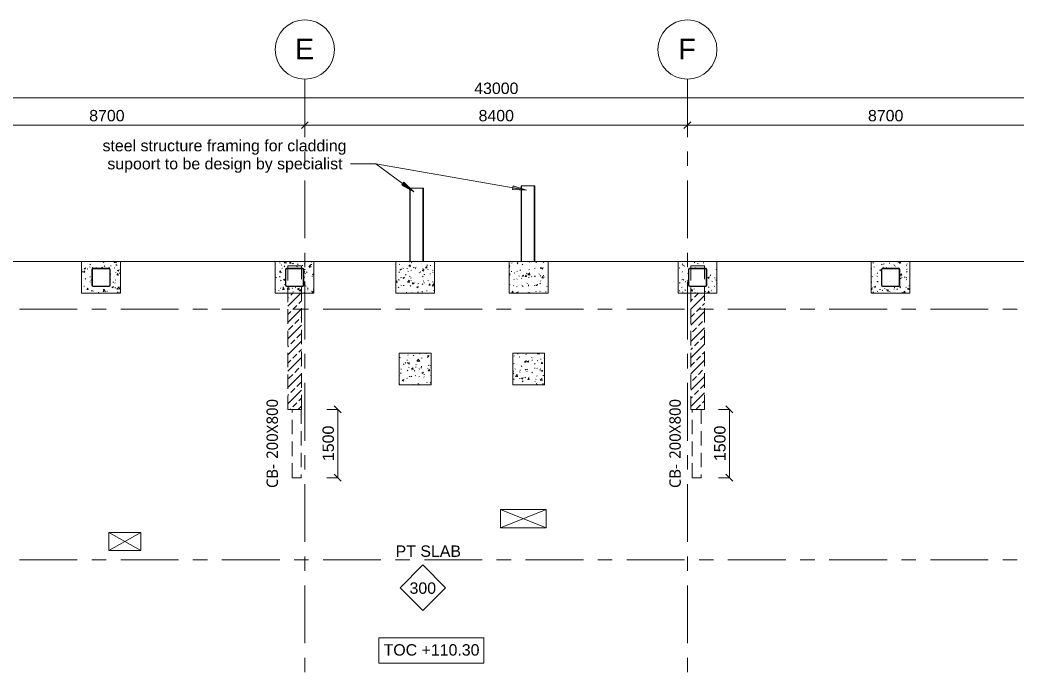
# Model space of a CAD drawing. Header units: millimetres. Extents: x 1499 to 145420, y 3769 to 41194.
# Drawn here: x 46727 to 68621, y 26790 to 41194 of the extents above; entities that cross this region are included whole.
import ezdxf

# ---------------------------------------------------------------- set-up
doc = ezdxf.new("R2010")
doc.units = ezdxf.units.MM
for name, pattern in [('Dashed', [1905, 1270, -635]), ('Dashed __25x_', [476.25, 317.5, -158.75]), ('DASHED___25x_', [476.25, 317.5, -158.75]), ('Grid Line', [2222.5, 1270, -317.5, 317.5, -317.5])]:
    doc.linetypes.add(name, pattern=pattern)
for name, color, linetype, lineweight in [('A-ANNO-DIMS', 211, 'Continuous', 5), ('A-ANNO-DIMS-100', 211, 'Continuous', 5), ('A-DETL', 90, 'Continuous', 5), ('A-FLOR', 192, 'Continuous', 18), ('A-FLOR-HDLN', 190, 'Dashed __25x_', 5), ('A-FLOR-IDEN', 11, 'Continuous', 5), ('G-ANNO-DIMS', 111, 'Continuous', 5), ('G-ANNO-TEXT', 231, 'Continuous', 5), ('I-WALL', 2, 'Continuous', 5), ('S-BEAM', 12, 'Continuous', 18), ('S-BEAM-HDLN', 1, 'DASHED___25x_', 13), ('S-BEAM-IDEN', 2, 'Continuous', 5), ('S-COLS', 52, 'Continuous', 5), ('S-COLS-HDLN', 52, 'Dashed', 13), ('S-GRID', 1, 'Continuous', 5), ('S-GRID-IDEN', 1, 'Continuous', 5)]:
    doc.layers.add(name, color=color, linetype=linetype, lineweight=lineweight)
doc.styles.add('Arial_1', font='arial.ttf', dxfattribs={"height": 250})
doc.styles.add('Arial_2', font='arial.ttf', dxfattribs={"height": 450})
doc.styles.add('Trebuchet MS', font='trebuc.ttf', dxfattribs={"height": 250})
doc.dimstyles.new('Diagonal_-_2_5mm_Round_5mm_-2_5', dxfattribs={"dimscale": 304.8, "dimtxt": 0.836827, "dimasz": 0.492126, "dimexe": 0.032808, "dimexo": 0.0625, "dimgap": 0.032808, "dimtad": 1, "dimdec": 0, "dimlfac": 304.8, "dimrnd": 5, "dimdsep": 46, "dimtxsty": 'Arial_1', "dimblk1": 'OBLIQUE', "dimblk2": 'OBLIQUE', "dimsah": 1, "dimcen": 0.09, "dimazin": 0, "dimtfac": 1, "dimtdec": 4, "dimtix": 1, "dimtmove": 0, "dimatfit": 3, "dimfxl": 0.002583, "dimfxlon": 1, "dimtvp": 1, "dimtolj": 1, "dimtzin": 0, "dimarcsym": 2})
pattern_1 = [(45, (4512.73, 0), (-178.2022, 178.2022), []), (45, (4690.93, 0), (-178.2022, 178.2022), [126.008, -63.004])]
pattern_2 = [(50, (4512.73, 0), (364.3679, -31.8783), [38.1, -419.1]), (355, (4512.73, 0), (-70.4859, 382.1133), [30.48, -335.28]), (100.451, (4543.1, -2.66), (293.885, 350.2334), [32.38, -356.18]), (46.184, (4512.73, 101.6), (542.1585, -84.0858), [57.15, -628.65]), (96.636, (4557.9, 94.6), (474.805, 494.8554), [48.57, -534.27]), (351.184, (4512.73, 101.6), (474.81, 494.85), [45.72, -502.92]), (21, (4563.53, 76.2), (303.2285, -204.5305), [38.1, -419.1]), (326, (4563.53, 76.2), (123.6039, 368.376), [30.48, -335.28]), (71.451, (4588.8, 59.16), (426.8341, 163.8427), [32.38, -356.18]), (37.5, (4512.73, 0), (6.17665, 169.11015), [16.764, -314.452, 16.764, -323.596, -336.55]), (37.5, (4512.73, 0), (6.17665, 169.11015), [-671.576, 16.764, -319.786]), (7.5, (4512.73, 0), (133.63888, 200.3615), [16.764, -177.292, 16.764, -306.832, -128.27]), (7.5, (4512.73, 0), (133.63888, 200.3615), [-517.652, 16.764, -111.506]), (327.5, (4399.44, 0), (271.18182, -11.45836), [16.764, -110.236, 16.764, -379.476, -525.78]), (327.5, (4399.44, 0), (271.18182, -11.45836), [-523.24, 16.764, -509.016]), (317.5, (4348.64, 0), (296.2585, 50.85285), [16.764, -148.336, 16.764, -246.38, -373.38]), (317.5, (4348.64, 0), (296.2585, 50.85285), [-428.244, 16.764, -356.616])]

# ---------------------------------------------------------------- blocks, each defined once
blk = doc.blocks.new('HSS-Hollow Structural Section - SHHF300X300X10-7634113-ROOF FLOOR  FRAMING PLAN')
at = {"layer": 'S-BEAM'}
for p, q in [((733, 150), (-877, 150)), ((-877, 150), (-877, 130)), ((-877, -130), (-877, 130)), ((733, 130), (733, 150)), ((733, 130), (733, -130)), ((-877, -130), (-877, -150)), ((-877, -150), (733, -150)), ((733, -150), (733, -130))]:
    blk.add_line(p, q, dxfattribs=at)
at = {"layer": 'S-BEAM', "lineweight": 5}
for p, q in [((733, 140), (-877, 140)), ((733, -140), (-877, -140))]:
    blk.add_line(p, q, dxfattribs=at)
blk = doc.blocks.new('HSS-Hollow Structural Section - SHHF300X300X10-7634115-ROOF FLOOR  FRAMING PLAN')
at = {"layer": 'S-BEAM'}
for p, q in [((651, 150), (-1009, 150)), ((-1009, 150), (-1009, 130)), ((-1009, -130), (-1009, 130)), ((651, 130), (651, 150)), ((651, 130), (651, -130)), ((-1009, -130), (-1009, -150)), ((-1009, -150), (651, -150)), ((651, -150), (651, -130))]:
    blk.add_line(p, q, dxfattribs=at)
at = {"layer": 'S-BEAM', "lineweight": 5}
for p, q in [((651, 140), (-1009, 140)), ((651, -140), (-1009, -140))]:
    blk.add_line(p, q, dxfattribs=at)
blk = doc.blocks.new('CFT-Rectangular and Square Filled Sections-Column - SHS400X10-V2-ROOF FLOOR  FRAMING PLAN')
at = {"layer": 'S-COLS', "lineweight": 18}
for p, q in [((-200, 180), (-200, -180)), ((-190, -180), (-190, 180)), ((-190, 180), (-190, -180)), ((180, 200), (-180, 200)), ((-180, 190), (180, 190)), ((180, 190), (-180, 190)), ((190, 180), (190, -180)), ((190, -180), (190, 180)), ((200, -180), (200, 180)), ((180, -190), (-180, -190)), ((-180, -190), (180, -190)), ((-180, -200), (180, -200))]:
    blk.add_line(p, q, dxfattribs=at)
for centre, radius, start, end in [((-180, 180), 20, 90, 180), ((-180, 180), 10, 90, 180), ((-180, 180), 10, 90, 180), ((180, 180), 20, 360, 90), ((180, 180), 10, 0, 90), ((180, 180), 10, 360, 90), ((-180, -180), 20, 180, 270), ((-180, -180), 10, 180, 270), ((-180, -180), 10, 180, 270), ((180, -180), 10, 270, 0), ((180, -180), 20, 270, 360), ((180, -180), 10, 270, 360)]:
    blk.add_arc(centre, radius, start, end, dxfattribs=at)
blk = doc.blocks.new('BAI-AN_TAG_SLAB MARK-TYPE COMMENT - BAI-AN_TAG_SLAB MARK-TYPE COMMENT-7631398-ROOF FLOOR  FRAMING PLAN')
at = {"layer": 'A-FLOR-IDEN'}
for p, q in [((-5, 0), (0, 5)), ((5, 0), (0, 5)), ((-5, 0), (0, -5)), ((5, 0), (0, -5))]:
    blk.add_line(p, q, dxfattribs=at)
blk = doc.blocks.new('Grid - M_Grid Head - Circle-4284405-ROOF FLOOR  FRAMING PLAN')
at = {"layer": 'S-GRID-IDEN'}
blk.add_circle((0, 0), 6.5, dxfattribs=at)
blk = doc.blocks.new('Spot Elevations - Spot Elevation _Str_ Plan_-2609302-ROOF FLOOR  FRAMING PLAN')
at = {"layer": 'G-ANNO-DIMS'}
for p, q in [((-11.5, 5.8), (11.5, 5.8)), ((-11.5, 0.2), (-11.5, 5.8)), ((11.5, 0.2), (11.5, 5.8)), ((-11.5, 0.2), (11.5, 0.2))]:
    blk.add_line(p, q, dxfattribs=at)
blk = doc.blocks.new('DIMBLOCK3-ROOF FLOOR  FRAMING PLAN')
at = {"layer": 'A-ANNO-DIMS-100'}
for p, q in [((53705, 32644), (53465, 32644)), ((53705, 32644), (53705, 31144)), ((53705, 32644), (53715, 32644)), ((53705, 31144), (53465, 31144)), ((53705, 31144), (53715, 31144))]:
    blk.add_line(p, q, dxfattribs=at)
at = {"layer": 'A-ANNO-DIMS-100', "lineweight": 15}
for p, q in [((53705, 32644), (53630, 32719)), ((53705, 32644), (53780, 32569)), ((53705, 31144), (53630, 31219)), ((53705, 31144), (53780, 31069))]:
    blk.add_line(p, q, dxfattribs=at)
at = {"layer": 'A-ANNO-DIMS-100', "color": 0, "insert": (53371, 31510), "char_height": 250, "width": 922.94, "attachment_point": 1, "rotation": 90, "line_spacing_factor": 0.941778, "style": 'Arial_1'}
blk.add_mtext('1500', dxfattribs=at)
blk = doc.blocks.new('_Oblique')
at = {"color": 0, "linetype": 'ByBlock', "lineweight": -2}
blk.add_line((-0.5, -0.5), (0.5, 0.5), dxfattribs=at)
blk = doc.blocks.new('DIMBLOCK4-ROOF FLOOR  FRAMING PLAN')
at = {"layer": 'A-ANNO-DIMS-100'}
for p, q in [((62304, 32644), (62064, 32644)), ((62304, 32644), (62304, 31144)), ((62304, 32644), (62314, 32644)), ((62304, 31144), (62064, 31144)), ((62304, 31144), (62314, 31144))]:
    blk.add_line(p, q, dxfattribs=at)
at = {"layer": 'A-ANNO-DIMS-100', "lineweight": 15}
for p, q in [((62304, 32644), (62229, 32719)), ((62304, 32644), (62379, 32569)), ((62304, 31144), (62229, 31219)), ((62304, 31144), (62379, 31069))]:
    blk.add_line(p, q, dxfattribs=at)
at = {"layer": 'A-ANNO-DIMS-100', "color": 0, "insert": (61970, 31510), "char_height": 250, "width": 922.94, "attachment_point": 1, "rotation": 90, "line_spacing_factor": 0.941778, "style": 'Arial_1'}
blk.add_mtext('1500', dxfattribs=at)
blk = doc.blocks.new('DIMBLOCK7-ROOF FLOOR  FRAMING PLAN')
at = {"layer": 'A-ANNO-DIMS-100'}
for p, q in [((44282, 38883), (44282, 39123)), ((52982, 38883), (52982, 39123)), ((44282, 38883), (52982, 38883)), ((44282, 38883), (44282, 38873)), ((52982, 38883), (52982, 38873))]:
    blk.add_line(p, q, dxfattribs=at)
at = {"layer": 'A-ANNO-DIMS-100', "lineweight": 15}
for p, q in [((44282, 38883), (44207, 38808)), ((44282, 38883), (44357, 38958)), ((52982, 38883), (52907, 38808)), ((52982, 38883), (53057, 38958))]:
    blk.add_line(p, q, dxfattribs=at)
at = {"layer": 'A-ANNO-DIMS-100', "color": 0, "insert": (48248, 39218), "char_height": 250, "width": 922.94, "attachment_point": 1, "line_spacing_factor": 0.941778, "style": 'Arial_1'}
blk.add_mtext('8700', dxfattribs=at)
blk = doc.blocks.new('DIMBLOCK8-ROOF FLOOR  FRAMING PLAN')
at = {"layer": 'A-ANNO-DIMS-100'}
for p, q in [((52982, 38883), (52982, 39123)), ((61382, 38883), (61382, 39123)), ((52982, 38883), (61382, 38883)), ((52982, 38883), (52982, 38873)), ((61382, 38883), (61382, 38873))]:
    blk.add_line(p, q, dxfattribs=at)
at = {"layer": 'A-ANNO-DIMS-100', "lineweight": 15}
for p, q in [((52982, 38883), (52907, 38808)), ((52982, 38883), (53057, 38958)), ((61382, 38883), (61307, 38808)), ((61382, 38883), (61457, 38958))]:
    blk.add_line(p, q, dxfattribs=at)
at = {"layer": 'A-ANNO-DIMS-100', "color": 0, "insert": (56798, 39218), "char_height": 250, "width": 922.94, "attachment_point": 1, "line_spacing_factor": 0.941778, "style": 'Arial_1'}
blk.add_mtext('8400', dxfattribs=at)
blk = doc.blocks.new('DIMBLOCK9-ROOF FLOOR  FRAMING PLAN')
at = {"layer": 'A-ANNO-DIMS-100'}
for p, q in [((61382, 38883), (61382, 39123)), ((70082, 38883), (70082, 39123)), ((61382, 38883), (70082, 38883)), ((61382, 38883), (61382, 38873)), ((70082, 38883), (70082, 38873))]:
    blk.add_line(p, q, dxfattribs=at)
at = {"layer": 'A-ANNO-DIMS-100', "lineweight": 15}
for p, q in [((61382, 38883), (61307, 38808)), ((61382, 38883), (61457, 38958)), ((70082, 38883), (70007, 38808)), ((70082, 38883), (70157, 38958))]:
    blk.add_line(p, q, dxfattribs=at)
at = {"layer": 'A-ANNO-DIMS-100', "color": 0, "insert": (65348, 39218), "char_height": 250, "width": 922.94, "attachment_point": 1, "line_spacing_factor": 0.941778, "style": 'Arial_1'}
blk.add_mtext('8700', dxfattribs=at)
blk = doc.blocks.new('DIMBLOCK14-ROOF FLOOR  FRAMING PLAN')
at = {"layer": 'A-ANNO-DIMS-100'}
for p, q in [((35682, 39483), (35682, 39723)), ((78682, 39483), (78682, 39723)), ((35682, 39483), (78682, 39483)), ((35682, 39483), (35682, 39473)), ((78682, 39483), (78682, 39473))]:
    blk.add_line(p, q, dxfattribs=at)
at = {"layer": 'A-ANNO-DIMS-100', "lineweight": 15}
for p, q in [((35682, 39483), (35607, 39408)), ((35682, 39483), (35757, 39558)), ((78682, 39483), (78607, 39408)), ((78682, 39483), (78757, 39558))]:
    blk.add_line(p, q, dxfattribs=at)
at = {"layer": 'A-ANNO-DIMS-100', "color": 0, "insert": (56702, 39818), "char_height": 250, "width": 1153.68, "attachment_point": 1, "line_spacing_factor": 0.941778, "style": 'Arial_1'}
blk.add_mtext('43000', dxfattribs=at)

msp = doc.modelspace()

# ---------------------------------------------------------------- hatches: boundary and pattern name
at = {"layer": 'G-ANNO-TEXT', "lineweight": 13}
for points in [[(55374.7738, 37423.7608), (55156.8232, 37633.6595), (55109.924, 37570.0976)], [(57848.3438, 37459.5853), (57559.6433, 37550.2051), (57546.0264, 37472.3962)]]:
    msp.add_hatch(color=250, dxfattribs=at).paths.add_polyline_path(points)
at = {"layer": 'I-WALL'}
h = msp.add_hatch(dxfattribs=at)
h.set_pattern_fill('FP_4', color=1, style=0, pattern_type=2)
h.set_pattern_definition(pattern_1)
h.paths.add_polyline_path([(52607.4841, 32644.1668), (52907.4841, 32644.1668), (52907.4841, 35194.1759), (52607.4841, 35194.1759), (52607.4841, 33699.4095)])
h = msp.add_hatch(dxfattribs=at)
h.set_pattern_fill('FP_4', color=1, style=0, pattern_type=2)
h.set_pattern_definition(pattern_1)
h.paths.add_polyline_path([(61457.4841, 32644.1668), (61757.4841, 32644.1668), (61757.4841, 35194.1759), (61457.4841, 35194.1759), (61457.4841, 33699.4095)])
at = {"layer": 'S-COLS'}
h = msp.add_hatch(dxfattribs=at)
h.set_pattern_fill('FP_5', style=0, pattern_type=2)
h.set_pattern_definition(pattern_2)
h.paths.add_polyline_path([(48082.4956, 35194.1759), (48932.4956, 35194.1759), (48932.4956, 35894.1759), (48082.4956, 35894.1759), (48082.4956, 35351.8012)])
h.paths.add_polyline_path([(48327.4956, 35341.8012), (48313.3535, 35347.6591), (48307.4956, 35361.8012), (48307.4956, 35721.8012), (48313.3535, 35735.9434), (48327.4956, 35741.8012), (48687.4956, 35741.8012), (48701.6378, 35735.9434), (48707.4956, 35721.531), (48707.4956, 35361.8012), (48701.6378, 35347.6591), (48687.4956, 35341.8012), (48337.4956, 35341.8012)])
h = msp.add_hatch(dxfattribs=at)
h.set_pattern_fill('FP_5', style=0, pattern_type=2)
h.set_pattern_definition(pattern_2)
h.paths.add_polyline_path([(48082.4956, 35194.1759), (48932.4956, 35194.1759), (48932.4956, 35894.1759), (48082.4956, 35894.1759), (48082.4956, 35351.8012)])
h.paths.add_polyline_path([(48327.4956, 35341.8012), (48313.3535, 35347.6591), (48307.4956, 35361.8012), (48307.4956, 35721.8012), (48313.3535, 35735.9434), (48327.4956, 35741.8012), (48687.4956, 35741.8012), (48701.6378, 35735.9434), (48707.4956, 35721.531), (48707.4956, 35361.8012), (48701.6378, 35347.6591), (48687.4956, 35341.8012), (48337.4956, 35341.8012)])
h = msp.add_hatch(dxfattribs=at)
h.set_pattern_fill('FP_5', style=0, pattern_type=2)
h.set_pattern_definition(pattern_2)
h.paths.add_polyline_path([(52856.7451, 35194.1759), (53182.4841, 35194.1759), (53182.4841, 35894.1759), (52332.4841, 35894.1759), (52332.4841, 35194.1759), (52735.1094, 35194.1759)])
h.paths.add_polyline_path([(52577.4841, 35341.8012), (52563.3419, 35347.6591), (52557.4841, 35361.8012), (52557.4841, 35721.8012), (52563.3419, 35735.9434), (52577.4841, 35741.8012), (52937.4841, 35741.8012), (52951.6262, 35735.9434), (52957.4841, 35721.531), (52957.4841, 35361.8012), (52951.6262, 35347.6591), (52937.4841, 35341.8012), (52587.4841, 35341.8012)])
h = msp.add_hatch(dxfattribs=at)
h.set_pattern_fill('FP_5', style=0, pattern_type=2)
h.set_pattern_definition(pattern_2)
h.paths.add_polyline_path([(52856.7451, 35194.1759), (53182.4841, 35194.1759), (53182.4841, 35894.1759), (52332.4841, 35894.1759), (52332.4841, 35194.1759), (52735.1094, 35194.1759)])
h.paths.add_polyline_path([(52577.4841, 35341.8012), (52563.3419, 35347.6591), (52557.4841, 35361.8012), (52557.4841, 35721.8012), (52563.3419, 35735.9434), (52577.4841, 35741.8012), (52937.4841, 35741.8012), (52951.6262, 35735.9434), (52957.4841, 35721.531), (52957.4841, 35361.8012), (52951.6262, 35347.6591), (52937.4841, 35341.8012), (52587.4841, 35341.8012)])
h = msp.add_hatch(dxfattribs=at)
h.set_pattern_fill('FP_5', style=0, pattern_type=2)
h.set_pattern_definition(pattern_2)
h.paths.add_polyline_path([(55832.5378, 35194.1759), (55832.5378, 35894.1759), (54982.5378, 35894.1759), (54982.5378, 35194.1759)])
h = msp.add_hatch(dxfattribs=at)
h.set_pattern_fill('FP_5', style=0, pattern_type=2)
h.set_pattern_definition(pattern_2)
h.paths.add_polyline_path([(55832.5378, 35194.1759), (55832.5378, 35894.1759), (54982.5378, 35894.1759), (54982.5378, 35194.1759)])
h = msp.add_hatch(dxfattribs=at)
h.set_pattern_fill('FP_5', style=0, pattern_type=2)
h.set_pattern_definition(pattern_2)
h.paths.add_polyline_path([(58134.5503, 35194.1759), (58322.3841, 35194.1759), (58322.3841, 35894.1759), (57472.3841, 35894.1759), (57472.3841, 35194.1759)])
h = msp.add_hatch(dxfattribs=at)
h.set_pattern_fill('FP_5', style=0, pattern_type=2)
h.set_pattern_definition(pattern_2)
h.paths.add_polyline_path([(58134.5503, 35194.1759), (58322.3841, 35194.1759), (58322.3841, 35894.1759), (57472.3841, 35894.1759), (57472.3841, 35194.1759)])
h = msp.add_hatch(dxfattribs=at)
h.set_pattern_fill('FP_5', style=0, pattern_type=2)
h.set_pattern_definition(pattern_2)
h.paths.add_polyline_path([(61706.7451, 35194.1759), (62032.4841, 35194.1759), (62032.4841, 35894.1759), (61182.4841, 35894.1759), (61182.4841, 35194.1759), (61585.1094, 35194.1759)])
h.paths.add_polyline_path([(61427.4841, 35341.8012), (61413.3419, 35347.6591), (61407.4841, 35361.8012), (61407.4841, 35721.8012), (61413.3419, 35735.9434), (61427.4841, 35741.8012), (61787.4841, 35741.8012), (61801.6262, 35735.9434), (61807.4841, 35721.531), (61807.4841, 35361.8012), (61801.6262, 35347.6591), (61787.4841, 35341.8012), (61437.4841, 35341.8012)])
h = msp.add_hatch(dxfattribs=at)
h.set_pattern_fill('FP_5', style=0, pattern_type=2)
h.set_pattern_definition(pattern_2)
h.paths.add_polyline_path([(61706.7451, 35194.1759), (62032.4841, 35194.1759), (62032.4841, 35894.1759), (61182.4841, 35894.1759), (61182.4841, 35194.1759), (61585.1094, 35194.1759)])
h.paths.add_polyline_path([(61427.4841, 35341.8012), (61413.3419, 35347.6591), (61407.4841, 35361.8012), (61407.4841, 35721.8012), (61413.3419, 35735.9434), (61427.4841, 35741.8012), (61787.4841, 35741.8012), (61801.6262, 35735.9434), (61807.4841, 35721.531), (61807.4841, 35361.8012), (61801.6262, 35347.6591), (61787.4841, 35341.8012), (61437.4841, 35341.8012)])
h = msp.add_hatch(dxfattribs=at)
h.set_pattern_fill('FP_5', style=0, pattern_type=2)
h.set_pattern_definition(pattern_2)
h.paths.add_polyline_path([(65419.9841, 35194.1759), (66269.9841, 35194.1759), (66269.9841, 35894.1759), (65419.9841, 35894.1759), (65419.9841, 35351.8012)])
h.paths.add_polyline_path([(65664.9841, 35341.8012), (65650.8419, 35347.6591), (65644.9841, 35361.8012), (65644.9841, 35721.8012), (65650.8419, 35735.9434), (65664.9841, 35741.8012), (66024.9841, 35741.8012), (66039.1262, 35735.9434), (66044.9841, 35721.531), (66044.9841, 35361.8012), (66039.1262, 35347.6591), (66024.9841, 35341.8012), (65674.9841, 35341.8012)])
h = msp.add_hatch(dxfattribs=at)
h.set_pattern_fill('FP_5', style=0, pattern_type=2)
h.set_pattern_definition(pattern_2)
h.paths.add_polyline_path([(65419.9841, 35194.1759), (66269.9841, 35194.1759), (66269.9841, 35894.1759), (65419.9841, 35894.1759), (65419.9841, 35351.8012)])
h.paths.add_polyline_path([(65664.9841, 35341.8012), (65650.8419, 35347.6591), (65644.9841, 35361.8012), (65644.9841, 35721.8012), (65650.8419, 35735.9434), (65664.9841, 35741.8012), (66024.9841, 35741.8012), (66039.1262, 35735.9434), (66044.9841, 35721.531), (66044.9841, 35361.8012), (66039.1262, 35347.6591), (66024.9841, 35341.8012), (65674.9841, 35341.8012)])
h = msp.add_hatch(dxfattribs=at)
h.set_pattern_fill('FP_5', style=0, pattern_type=2)
h.set_pattern_definition(pattern_2)
h.paths.add_polyline_path([(55057.5378, 33181.8012), (55757.5378, 33181.8012), (55757.5378, 33881.8012), (55057.5378, 33881.8012), (55057.5378, 33699.4095)])
h = msp.add_hatch(dxfattribs=at)
h.set_pattern_fill('FP_5', style=0, pattern_type=2)
h.set_pattern_definition(pattern_2)
h.paths.add_polyline_path([(55057.5378, 33181.8012), (55757.5378, 33181.8012), (55757.5378, 33881.8012), (55057.5378, 33881.8012), (55057.5378, 33699.4095)])
h = msp.add_hatch(dxfattribs=at)
h.set_pattern_fill('FP_5', style=0, pattern_type=2)
h.set_pattern_definition(pattern_2)
h.paths.add_polyline_path([(57547.3841, 33181.8012), (58247.3841, 33181.8012), (58247.3841, 33881.8012), (57547.3841, 33881.8012), (57547.3841, 33699.4095)])
h = msp.add_hatch(dxfattribs=at)
h.set_pattern_fill('FP_5', style=0, pattern_type=2)
h.set_pattern_definition(pattern_2)
h.paths.add_polyline_path([(57547.3841, 33181.8012), (58247.3841, 33181.8012), (58247.3841, 33881.8012), (57547.3841, 33881.8012), (57547.3841, 33699.4095)])

# ---------------------------------------------------------------- linework, layer by layer
at = {"layer": 'A-DETL'}
for p, q in [((58282.4841, 30444.1661), (57282.4841, 30044.1661)), ((57282.4841, 30444.1661), (58282.4841, 30044.1661)), ((49382.4841, 29944.1661), (48682.4841, 29544.1652)), ((48682.4841, 29944.1661), (49382.4841, 29544.1652))]:
    msp.add_line(p, q, dxfattribs=at)
at = {"layer": 'A-FLOR'}
for p, q in [((48082.4956, 35894.1759), (44682.5072, 35894.1759)), ((52332.4841, 35894.1759), (48932.4956, 35894.1759)), ((54982.5378, 35894.1759), (53182.4841, 35894.1759)), ((57472.3841, 35894.1759), (55832.5378, 35894.1759)), ((61182.4841, 35894.1759), (58322.3841, 35894.1759)), ((65419.9841, 35894.1759), (62032.4841, 35894.1759)), ((69657.4841, 35894.1759), (66269.9841, 35894.1759)), ((57282.4841, 30044.1661), (57282.4841, 30444.1661)), ((57282.4841, 30444.1661), (58282.4841, 30444.1661)), ((58282.4841, 30444.1661), (58282.4841, 30044.1661)), ((58282.4841, 30044.1661), (57282.4841, 30044.1661)), ((48682.4841, 29544.1652), (48682.4841, 29944.1661)), ((48682.4841, 29944.1661), (49382.4841, 29944.1661)), ((49382.4841, 29944.1661), (49382.4841, 29544.1652)), ((49382.4841, 29544.1652), (48682.4841, 29544.1652))]:
    msp.add_line(p, q, dxfattribs=at)
at = {"layer": 'A-FLOR-HDLN'}
for p, q in [((52907.4841, 35794.1668), (52607.4841, 35794.1668)), ((52607.4841, 35794.1668), (52607.4841, 32644.1668)), ((52907.4841, 32644.1668), (52907.4841, 35794.1668)), ((61757.4841, 35794.1668), (61457.4841, 35794.1668)), ((61457.4841, 35794.1668), (61457.4841, 32644.1668)), ((61757.4841, 32644.1668), (61757.4841, 35794.1668)), ((52607.4841, 32644.1668), (52907.4841, 32644.1668)), ((61457.4841, 32644.1668), (61757.4841, 32644.1668))]:
    msp.add_line(p, q, dxfattribs=at)
at = {"layer": 'G-ANNO-TEXT', "color": 250, "lineweight": 13}
for p, q in [((54199.6089, 38038.2047), (53982.8392, 38038.2047)), ((54542.0274, 38038.2047), (54199.6089, 38038.2047)), ((54542.0274, 38038.2047), (54199.6089, 38038.2047)), ((55374.7738, 37423.7608), (54542.0274, 38038.2047)), ((57848.3438, 37459.5853), (54542.0274, 38038.2047)), ((55156.8232, 37633.6595), (55109.924, 37570.0976)), ((55109.924, 37570.0976), (55374.7738, 37423.7608)), ((55374.7738, 37423.7608), (55156.8232, 37633.6595)), ((57559.6433, 37550.2051), (57546.0264, 37472.3962)), ((57546.0264, 37472.3962), (57848.3438, 37459.5853)), ((57848.3438, 37459.5853), (57559.6433, 37550.2051))]:
    msp.add_line(p, q, dxfattribs=at)
at = {"layer": 'S-BEAM-HDLN'}
for p, q in [((52702.4841, 32644.1661), (52902.4841, 32644.1661)), ((52702.4841, 31144.3012), (52702.4841, 32644.1661)), ((52902.4841, 32644.1661), (52902.4841, 31144.3012)), ((61487.5072, 32644.1661), (61687.5072, 32644.1661)), ((61487.5072, 31144.3012), (61487.5072, 32644.1661)), ((61687.5072, 32644.1661), (61687.5072, 31144.3012)), ((52902.4841, 31144.3012), (52702.4841, 31144.3012)), ((61687.5072, 31144.3012), (61487.5072, 31144.3012))]:
    msp.add_line(p, q, dxfattribs=at)
at = {"layer": 'S-COLS'}
for p, q in [((48082.4956, 35694.1759), (48082.4956, 35894.1759)), ((48082.4956, 35894.1759), (48932.4956, 35894.1759)), ((48082.4956, 35194.1759), (48082.4956, 35694.1759)), ((48932.4956, 35894.1759), (48932.4956, 35694.1759)), ((48932.4956, 35694.1759), (48932.4956, 35194.1759)), ((52332.4841, 35694.1759), (52332.4841, 35894.1759)), ((52332.4841, 35894.1759), (53182.4841, 35894.1759)), ((52332.4841, 35194.1759), (52332.4841, 35694.1759)), ((53182.4841, 35894.1759), (53182.4841, 35694.1759)), ((53182.4841, 35694.1759), (53182.4841, 35194.1759)), ((54982.5378, 35694.1759), (54982.5378, 35894.1759)), ((54982.5378, 35894.1759), (55286.544, 35894.1759)), ((54982.5378, 35194.1759), (54982.5378, 35694.1759)), ((55586.544, 35894.1759), (55832.5378, 35894.1759)), ((55832.5378, 35894.1759), (55832.5378, 35694.1759)), ((55832.5378, 35694.1759), (55832.5378, 35194.1759)), ((57472.3841, 35694.1759), (57472.3841, 35894.1759)), ((57472.3841, 35894.1759), (57731.2812, 35894.1759)), ((57472.3841, 35194.1759), (57472.3841, 35694.1759)), ((58031.2812, 35894.1759), (58322.3841, 35894.1759)), ((58322.3841, 35894.1759), (58322.3841, 35694.1759)), ((58322.3841, 35694.1759), (58322.3841, 35194.1759)), ((61182.4841, 35694.1759), (61182.4841, 35894.1759)), ((61182.4841, 35894.1759), (62032.4841, 35894.1759)), ((61182.4841, 35194.1759), (61182.4841, 35694.1759)), ((62032.4841, 35894.1759), (62032.4841, 35694.1759)), ((62032.4841, 35694.1759), (62032.4841, 35194.1759)), ((65419.9841, 35694.1759), (65419.9841, 35894.1759)), ((65419.9841, 35894.1759), (66269.9841, 35894.1759)), ((65419.9841, 35194.1759), (65419.9841, 35694.1759)), ((66269.9841, 35894.1759), (66269.9841, 35694.1759)), ((66269.9841, 35694.1759), (66269.9841, 35194.1759)), ((48932.4956, 35194.1759), (48082.4956, 35194.1759)), ((53182.4841, 35194.1759), (52332.4841, 35194.1759)), ((55832.5378, 35194.1759), (54982.5378, 35194.1759)), ((58322.3841, 35194.1759), (57472.3841, 35194.1759)), ((62032.4841, 35194.1759), (61182.4841, 35194.1759)), ((66269.9841, 35194.1759), (65419.9841, 35194.1759)), ((55057.5378, 33881.8012), (55757.5378, 33881.8012)), ((55057.5378, 33181.8012), (55057.5378, 33881.8012)), ((55757.5378, 33881.8012), (55757.5378, 33181.8012)), ((57547.3841, 33881.8012), (58247.3841, 33881.8012)), ((57547.3841, 33181.8012), (57547.3841, 33881.8012)), ((58247.3841, 33881.8012), (58247.3841, 33181.8012)), ((55757.5378, 33181.8012), (55057.5378, 33181.8012)), ((58247.3841, 33181.8012), (57547.3841, 33181.8012))]:
    msp.add_line(p, q, dxfattribs=at)
at = {"layer": 'S-GRID', "linetype": 'Grid Line'}
for p, q in [((52982.4841, 39893.6154), (52982.4841, 12930.5824)), ((61382.4841, 39893.6154), (61382.4841, 12930.5824)), ((28936.8119, 34844.1661), (89500.367, 34844.1661)), ((28936.8119, 29344.1661), (89500.367, 29344.1661))]:
    msp.add_line(p, q, dxfattribs=at)

# ---------------------------------------------------------------- block references
at = {"layer": 'A-FLOR-IDEN', "xscale": 99.99999999999993, "yscale": 99.99999999999993, "zscale": 99.99999999999993}
msp.add_blockref('BAI-AN_TAG_SLAB MARK-TYPE COMMENT - BAI-AN_TAG_SLAB MARK-TYPE COMMENT-7631398-ROOF FLOOR  FRAMING PLAN', (55574.3848, 28730.3219), dxfattribs=at)
at = {"layer": 'G-ANNO-DIMS', "xscale": 99.99999999999993, "yscale": 99.99999999999993, "zscale": 99.99999999999993}
msp.add_blockref('Spot Elevations - Spot Elevation _Str_ Plan_-2609302-ROOF FLOOR  FRAMING PLAN', (55760.1706, 27052.8236), dxfattribs=at)
at = {"layer": 'S-BEAM', "lineweight": 5, "rotation": 269.9999999999993}
for name, p in [('HSS-Hollow Structural Section - SHHF300X300X10-7634113-ROOF FLOOR  FRAMING PLAN', (55436.544, 36626.9461)), ('HSS-Hollow Structural Section - SHHF300X300X10-7634115-ROOF FLOOR  FRAMING PLAN', (57881.2812, 36544.712))]:
    msp.add_blockref(name, p, dxfattribs=at)
at = {"layer": 'S-COLS-HDLN'}
for p in [(48507.4956, 35541.8012), (52757.4841, 35541.8012), (61607.4841, 35541.8012), (65844.9841, 35541.8012)]:
    msp.add_blockref('CFT-Rectangular and Square Filled Sections-Column - SHS400X10-V2-ROOF FLOOR  FRAMING PLAN', p, dxfattribs=at)
at = {"layer": 'S-GRID-IDEN', "xscale": 99.99999999999993, "yscale": 99.99999999999993, "zscale": 99.99999999999993, "rotation": 180}
for p in [(52982.4841, 40543.6154), (61382.4841, 40543.6154)]:
    msp.add_blockref('Grid - M_Grid Head - Circle-4284405-ROOF FLOOR  FRAMING PLAN', p, dxfattribs=at)

# ---------------------------------------------------------------- texts
at = {"layer": 'A-FLOR-IDEN', "char_height": 250, "attachment_point": 1, "style": 'Arial_1'}
for s, insert, width in [('PT SLAB', (54976.2212, 29657.0092), 1739.661875), ('300', (55281.2212, 28846.1063), 697.468125)]:
    msp.add_mtext(s, dxfattribs=dict(at, insert=insert, width=width))
at = {"layer": 'G-ANNO-DIMS', "insert": (54711.8627, 27489.1532), "char_height": 250, "width": 2515.939079, "attachment_point": 1, "line_spacing_factor": 0.941778, "style": 'Arial_1'}
msp.add_mtext('TOC +110.30', dxfattribs=at)
at = {"layer": 'G-ANNO-TEXT', "color": 7, "lineweight": 13, "char_height": 250, "attachment_point": 1, "style": 'Arial_1'}
for s, insert, width in [('steel structure framing for cladding ', (48540.8892, 38560.0797), 6597.888125), ('supoort to be design by specialist', (48646.7226, 38163.2047), 6221.095)]:
    msp.add_mtext(s, dxfattribs=dict(at, insert=insert, width=width))
at = {"layer": 'S-BEAM-IDEN', "char_height": 250, "attachment_point": 1, "rotation": 90, "style": 'Trebuchet MS'}
for s, insert, width in [('800', (52141.9797, 32314.0561), 673.4175), ('800', (60987.0028, 32314.0561), 673.4175), ('X', (52141.9797, 32115.6186), 240.50625), ('X', (60987.0028, 32115.6186), 240.50625), ('200', (52141.9797, 31559.9936), 673.4175), ('200', (60987.0028, 31559.9936), 673.4175), ('CB- ', (52141.9797, 30918.379), 777.636875), ('CB- ', (60987.0028, 30918.379), 777.636875)]:
    msp.add_mtext(s, dxfattribs=dict(at, insert=insert, width=width))

# ---------------------------------------------------------------- dimensions: what is measured, and where the dimension line sits
at = {"layer": 'A-ANNO-DIMS'}
for base, p1, p2, override, picture, middle in [((78682.4841, 39482.9569), (35682.4841, 39722.9569), (78682.4841, 39722.9569), {"dimpost": '<>', "dimfxl": 43000}, 'DIMBLOCK14-ROOF FLOOR  FRAMING PLAN', (57182.4841, 39620.6854)), ((52982.4841, 38882.9569), (44282.4841, 39122.9569), (52982.4841, 39122.9569), {"dimpost": '<>', "dimfxl": 8700}, 'DIMBLOCK7-ROOF FLOOR  FRAMING PLAN', (48632.4841, 39020.6001)), ((61382.4841, 38882.9569), (52982.4841, 39122.9569), (61382.4841, 39122.9569), {"dimpost": '<>', "dimfxl": 8400}, 'DIMBLOCK8-ROOF FLOOR  FRAMING PLAN', (57182.4841, 39020.6854)), ((70082.4841, 38882.9569), (61382.4841, 39122.9569), (70082.4841, 39122.9569), {"dimpost": '<>', "dimfxl": 8700}, 'DIMBLOCK9-ROOF FLOOR  FRAMING PLAN', (65732.4841, 39020.6001))]:
    dim = msp.add_linear_dim(base=base, p1=p1, p2=p2, dimstyle='Diagonal_-_2_5mm_Round_5mm_-2_5', override=override, dxfattribs=at)
    dim.commit()
    dim.dimension.update_dxf_attribs({"geometry": picture, "text_midpoint": middle})
for base, p1, p2, picture, middle in [((53705.4978, 31144.3012), (53465.4978, 32644.1668), (53465.4978, 31144.3012), 'DIMBLOCK3-ROOF FLOOR  FRAMING PLAN', (53567.8546, 31894.234)), ((62304.097, 31144.3012), (62064.097, 32644.1668), (62064.097, 31144.3012), 'DIMBLOCK4-ROOF FLOOR  FRAMING PLAN', (62166.4537, 31894.234))]:
    dim = msp.add_linear_dim(base=base, p1=p1, p2=p2, angle=90, dimstyle='Diagonal_-_2_5mm_Round_5mm_-2_5', override={"dimpost": '<>', "dimfxl": 1499.865603}, dxfattribs=at)
    dim.commit()
    dim.dimension.update_dxf_attribs({"geometry": picture, "text_midpoint": middle})

# ---------------------------------------------------------------- next in the draw order: texts
at = {"layer": 'S-GRID-IDEN', "char_height": 450, "attachment_point": 1, "style": 'Arial_2', "bg_fill": 3, "box_fill_scale": 1.25, "bg_fill_color": 256, "bg_fill_true_color": 13158600, "bg_fill_transparency": 0}
for s, insert, width in [('E', (52767.6061, 40781.3407), 513.08), ('F', (61184.1061, 40781.3407), 472.995625)]:
    msp.add_mtext(s, dxfattribs=dict(at, insert=insert, width=width))

doc.saveas('drawing.dxf')
